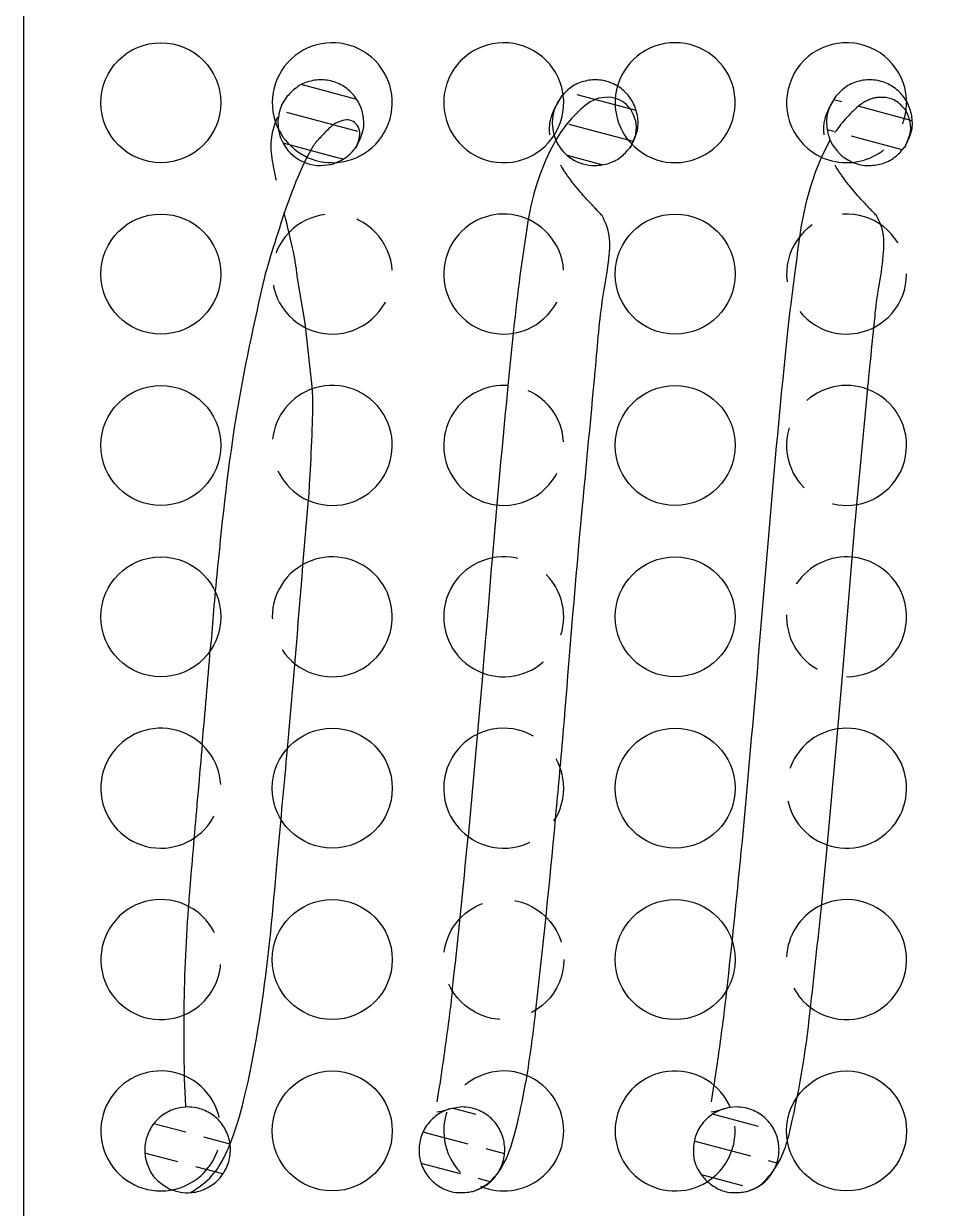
# Model space of a CAD drawing. Extents: x 1 to 420, y 0 to 296.
# Drawn here: x 142.51 to 160.18, y 67.63 to 90.67 of the extents above; entities that cross this region are included whole.
import ezdxf

# ---------------------------------------------------------------- set-up
doc = ezdxf.new("R2010")
doc.units = 0
doc.header["$LTSCALE"] = 12.7
doc.linetypes.add('HIDDEN', pattern=[0.15000000000000002, 0.1, -0.05])
for name, color, linetype in [('HIDDEN', 7, 'HIDDEN'), ('VIEW_HATCHES', 7, 'CONTINUOUS'), ('VISIBLE', 7, 'CONTINUOUS')]:
    doc.layers.add(name, color=color, linetype=linetype)
pattern_1 = [(165.0575705602841, (56.38983617450969, 74.42083274901174), (-0.1537013379464649, -0.5759353699636629), [1.430620758122667, -0.3576551895306668])]

msp = doc.modelspace()

# ---------------------------------------------------------------- hatches: boundary and pattern name
at = {"layer": 'VIEW_HATCHES'}
h = msp.add_hatch(dxfattribs=at)
h.set_pattern_fill('ISO02W100', color=256, scale=53.3384771182234, angle=10.0000042857568, style=0, pattern_type=2)
h.set_pattern_definition([(55.0000042857568, (56.38983617450969, 74.42083274901174), (-5.461540607384977, 3.824211294706476), [16.00154313546701, -4.000385783866752])])
edge = h.paths.add_edge_path()
edge.add_arc((177.4332312350413, 104.1981397511223), 0.41, 0, 90)
edge.add_line((142.5098979017079, 104.6081397511223), (177.4332312350413, 104.6081397511223))
edge.add_line((142.5098979017079, 104.6081397511223), (142.509897901708, 104.2748064177889))
edge.add_line((142.509897901708, 104.2748064177889), (177.4332312350413, 104.2748064177889))
edge.add_arc((177.4332312350413, 104.1981397511223), 0.07666666666666666, 0, 90)
edge.add_line((177.5098979017079, 104.1981397511223), (177.5098979017079, 56.1081397510987))
edge.add_line((177.5098979017079, 56.1081397510987), (177.8432312350413, 56.10813975109871))
edge.add_line((177.8432312350413, 104.1981397511223), (177.8432312350413, 56.10813975109871))
h = msp.add_hatch(dxfattribs=at)
h.set_pattern_fill('ISO02W100', color=256, scale=4.768735860408892, angle=120.0575705602841, style=0, pattern_type=2)
h.set_pattern_definition(pattern_1)
edge = h.paths.add_edge_path()
edge.add_line((148.2833287316088, 87.90732093703762), (148.4621973022333, 87.92674949272977))
edge.add_arc((148.2912846912903, 88.73824996381346), 0.8377980476040098, 141.9072094661555, 189.8815258642975)
edge.add_arc((148.2831920898335, 88.73681415688591), 0.8295079093138246, 189.8797491124821, 270.0094382892695)
edge.add_spline(control_points=[(148.9792012702063, 88.28016328845365), (148.9825340054015, 88.28459615299454), (148.9972947027406, 88.30422932754978), (149.1284717866191, 88.5763506540871), (149.1269950720744, 88.8384253945727), (149.0508509569513, 89.11916626969993), (148.8831421670239, 89.34847756829922), (148.6504863008339, 89.5112013015573), (148.3766497701565, 89.58735528152314), (148.0941945394541, 89.5679518193812), (147.82756782304, 89.45992835326281), (147.6971767249446, 89.32342621301537), (147.6319270240758, 89.25511845313603)], knot_values=[0, 0, 0, 0, 0.03148546914175653, 0.139449267152819, 0.2473460879476169, 0.3550595738185595, 0.4625667133101863, 0.5699310522365744, 0.6772635533370299, 0.7846769585669654, 0.8922490549669764, 1, 1, 1, 1], degree=3, periodic=0)
edge.add_spline(control_points=[(148.4621973022333, 87.92674949272977), (148.4906584262064, 87.93297266273746), (148.5664397434725, 87.94954263450657), (148.8256285500724, 88.07885116173287), (148.9287391880031, 88.21401463211535), (148.9792012702063, 88.28016328845365)], knot_values=[0, 0, 0, 0, 0.2349511983677474, 0.6255870752800957, 1, 1, 1, 1], degree=3, periodic=0)
h = msp.add_hatch(dxfattribs=at)
h.set_pattern_fill('ISO02W100', color=256, scale=4.768735860408892, angle=120.0575705602841, style=0, pattern_type=2)
h.set_pattern_definition(pattern_1)
edge = h.paths.add_edge_path()
edge.add_spline(control_points=[(152.9652603574089, 89.25511845313578), (152.9144284313015, 89.1764885603655), (152.812748504887, 89.01920391028233), (152.7739826811468, 88.73121137606886), (152.7998514461126, 88.59733520817458), (152.8115978871628, 88.53654496494995)], knot_values=[0, 0, 0, 0, 0.353064548667863, 0.7062407442959996, 1, 1, 1, 1], degree=3, periodic=0)
edge.add_spline(control_points=[(152.8115978871628, 88.53654496494995), (152.8196981390942, 88.50782029039051), (152.8350936712782, 88.45322548822885), (152.8547404716216, 88.40888661347807), (152.8640502449284, 88.38787632857687)], knot_values=[0, 0, 0, 0, 0.5261430286784611, 1, 1, 1, 1], degree=3, periodic=0)
edge.add_arc((153.6164382497059, 88.73645906333309), 0.8292150702340294, 204.8583754579206, 270.01546626274)
edge.add_spline(control_points=[(154.3125346035397, 88.28016328845374), (154.3158673387349, 88.2845961529946), (154.3306280360741, 88.30422932754979), (154.4618051199524, 88.57635065408715), (154.4603284054077, 88.83842539457265), (154.3841842902846, 89.11916626969995), (154.2164755003573, 89.34847756829922), (153.9838196341672, 89.5112013015573), (153.7099831034897, 89.58735528152313), (153.4275278727875, 89.56795181938122), (153.1609011563734, 89.45992835326275), (153.030510058278, 89.32342621301537), (152.9652603574092, 89.25511845313608)], knot_values=[0, 0, 0, 0, 0.03148546914175035, 0.1394492671528109, 0.2473460879475981, 0.355059573818549, 0.4625667133101793, 0.5699310522365737, 0.6772635533370328, 0.7846769585669718, 0.8922490549669825, 1, 1, 1, 1], degree=3, periodic=0)
edge.add_spline(control_points=[(153.616662064942, 87.90732093703762), (153.7101368377648, 87.9165561036623), (153.8970803088015, 87.93502583674947), (154.1500005956093, 88.07751457933912), (154.2591279538311, 88.21357544779565), (154.3125346035397, 88.28016328845374)], knot_values=[0, 0, 0, 0, 0.3380270502582946, 0.6760321332842036, 1, 1, 1, 1], degree=3, periodic=0)
h = msp.add_hatch(dxfattribs=at)
h.set_pattern_fill('ISO02W100', color=256, scale=4.768735860408892, angle=120.0575705602841, style=0, pattern_type=2)
h.set_pattern_definition(pattern_1)
edge = h.paths.add_edge_path()
edge.add_spline(control_points=[(158.2985936907422, 89.25511845313567), (158.2482322781497, 89.17421412684281), (158.1474935275519, 89.0123798904874), (158.0993773288084, 88.74148190561752), (158.163391527627, 88.45725114456448), (158.1888727986387, 88.40524608883652), (158.1973835782617, 88.38787632857687)], knot_values=[0, 0, 0, 0, 0.2856300864263853, 0.5713504955177434, 0.8568304749595331, 1, 1, 1, 1], degree=3, periodic=0)
edge.add_arc((158.949771583033, 88.73645906332854), 0.8292150702264569, 204.8583754578162, 246.3104403598819)
edge.add_arc((158.949859073351, 88.73750011994308), 0.8301791940978093, 246.3337787728445, 270.0094086227425)
edge.add_spline(control_points=[(159.645867936873, 88.28016328845369), (159.6492006720682, 88.28459615299457), (159.6639613694073, 88.30422932754976), (159.7951384532858, 88.57635065408711), (159.793661738741, 88.83842539457268), (159.717517623618, 89.11916626969999), (159.5498088336906, 89.34847756829916), (159.3171529675006, 89.51120130155732), (159.0433164368231, 89.58735528152314), (158.7608612061208, 89.56795181938122), (158.4942344897067, 89.45992835326275), (158.3638433916113, 89.32342621301534), (158.2985936907425, 89.25511845313603)], knot_values=[0, 0, 0, 0, 0.03148546914173693, 0.1394492671528008, 0.2473460879476014, 0.3550595738185505, 0.4625667133101706, 0.5699310522365713, 0.6772635533370263, 0.7846769585669752, 0.8922490549669785, 1, 1, 1, 1], degree=3, periodic=0)
edge.add_spline(control_points=[(158.9499953982755, 87.90732093703762), (159.0434701710981, 87.9165561036623), (159.2304136421348, 87.93502583674949), (159.4833339289426, 88.07751457933912), (159.5924612871644, 88.21357544779562), (159.645867936873, 88.28016328845369)], knot_values=[0, 0, 0, 0, 0.3380270502582646, 0.6760321332841889, 1, 1, 1, 1], degree=3, periodic=0)
h = msp.add_hatch(dxfattribs=at)
h.set_pattern_fill('ISO02W100', color=256, scale=4.768735860408892, angle=120.0575705602841, style=0, pattern_type=2)
h.set_pattern_definition(pattern_1)
edge = h.paths.add_edge_path()
edge.add_line((145.6997496394031, 69.59792358778203), (145.545074922865, 69.58343682698533))
edge.add_spline(control_points=[(145.7596076197538, 67.93205767774333), (145.7977991315758, 67.93563267576114), (145.8924448646002, 67.94449219170623), (146.1600876374069, 68.04922451393621), (146.3616387092509, 68.23996044681415), (146.5008862145995, 68.49246513975223), (146.5453945352862, 68.77563553571552), (146.4948665709942, 69.05740298016809), (146.3516695481997, 69.30561194920439), (146.1430087769184, 69.49063535520568), (145.8762579251604, 69.59108969827898), (145.7537092308979, 69.59583442871326), (145.6997496394031, 69.59792358778203)], knot_values=[0, 0, 0, 0, 0.07145316650241575, 0.1770743549516549, 0.2828711484676827, 0.3887995285986709, 0.4947614056685902, 0.6006341173300803, 0.7063183083718392, 0.8117902130857678, 0.9171290785404747, 1, 1, 1, 1], degree=3, periodic=0)
edge.add_spline(control_points=[(145.545074922865, 69.58343682698533), (145.508142524278, 69.57598671652191), (145.416131118662, 69.55742590915607), (145.160129937967, 69.42514321849266), (144.9792677490522, 69.21408504454635), (144.8675913014503, 68.94773915818038), (144.8511658687924, 68.66239191825915), (144.9389211298319, 68.38498401740178), (145.0781227095196, 68.16553532597719), (145.3332252876596, 68.00907021986943), (145.3551635103786, 68.00092950602841), (145.3600222949138, 67.99912653524892)], knot_values=[0, 0, 0, 0, 0.08429179695393732, 0.2100000816720264, 0.3358978954877412, 0.4619091479748696, 0.5878422271940431, 0.7135613248397232, 0.8390395828133766, 0.9643511693803816, 1, 1, 1, 1], degree=3, periodic=0)
edge.add_arc((145.6933007328896, 68.76087860713491), 0.8314690230201734, 246.3698705916336, 274.5740045469751)
h = msp.add_hatch(dxfattribs=at)
h.set_pattern_fill('ISO02W100', color=256, scale=4.768735860408892, angle=120.0575705602841, style=0, pattern_type=2)
h.set_pattern_definition(pattern_1)
edge = h.paths.add_edge_path()
edge.add_line((151.0330829727365, 69.59792358778203), (150.7691145163228, 69.55502053298947))
edge.add_line((150.7076454529871, 69.53179210280128), (150.6282942866081, 69.49313456142099))
edge.add_spline(control_points=[(151.2932829577177, 67.97321885303526), (151.3539793604548, 67.99753614692057), (151.4859333538461, 68.0504019493724), (151.6999340893342, 68.242290898196), (151.8328887612062, 68.49184012875929), (151.8790841888171, 68.7758028833724), (151.8281046435224, 69.0573582404294), (151.685028337249, 69.30562390461544), (151.4763352830047, 69.49063214875315), (151.2095925471301, 69.59109030349383), (151.0870429581747, 69.59583461373089), (151.0330829727365, 69.59792358778203)], knot_values=[0, 0, 0, 0, 0.0986991695819579, 0.214572017178011, 0.3305889836577457, 0.4466426373145993, 0.5625986334769308, 0.6783481543736776, 0.7938651708580182, 0.9092364774650006, 1, 1, 1, 1], degree=3, periodic=0)
edge.add_spline(control_points=[(150.7691145163228, 69.55502053298947), (150.7656308497701, 69.55388851422549), (150.7551903631928, 69.55049587416309), (150.7266576708525, 69.5392713508322), (150.7076454529871, 69.53179210280128)], knot_values=[0, 0, 0, 0, 0.3336689843812407, 1, 1, 1, 1], degree=3, periodic=0)
edge.add_spline(control_points=[(150.6282942866081, 69.49313456142099), (150.5913483830913, 69.47166404253996), (150.5021667076474, 69.41983754313942), (150.3046647693508, 69.20939036978164), (150.2026790256024, 68.94916577308688), (150.1854149277691, 68.66138068681775), (150.2668555830925, 68.38759814819778), (150.432083714344, 68.15611216648381), (150.6693716438677, 67.99514435176008), (150.9271606622121, 67.91413859382249), (151.2149316046996, 67.94532796070928), (151.2732165299014, 67.96607576544287), (151.2932829577177, 67.97321885303526)], knot_values=[0, 0, 0, 0, 0.07677308532083572, 0.1853183093713212, 0.2939613367563579, 0.4025369655533982, 0.510928106017127, 0.6191116019208149, 0.727151398862391, 0.8351591576776678, 0.9432483296121266, 1, 1, 1, 1], degree=3, periodic=0)
h = msp.add_hatch(dxfattribs=at)
h.set_pattern_fill('ISO02W100', color=256, scale=4.768735860408892, angle=120.0575705602841, style=0, pattern_type=2)
h.set_pattern_definition(pattern_1)
edge = h.paths.add_edge_path()
edge.add_line((156.3664163060698, 69.59792358778203), (156.2442790267685, 69.58891883841233))
edge.add_line((156.0409787863202, 69.53179210280116), (155.9616276199413, 69.49313456142094))
edge.add_spline(control_points=[(156.6266162910511, 67.97321885303533), (156.6873126937882, 67.99753614692064), (156.8192666871796, 68.05040194937246), (157.0332674226676, 68.24229089819603), (157.1662220945395, 68.49184012875943), (157.2124175221504, 68.77580288337239), (157.1614379768556, 69.05735824042942), (157.0183616705823, 69.30562390461553), (156.809668616338, 69.49063214875319), (156.5429258804634, 69.59109030349381), (156.420376291508, 69.59583461373089), (156.3664163060698, 69.59792358778203)], knot_values=[0, 0, 0, 0, 0.09869916958197579, 0.2145720171780145, 0.3305889836577574, 0.4466426373145923, 0.5625986334769361, 0.6783481543736894, 0.7938651708580271, 0.9092364774650087, 1, 1, 1, 1], degree=3, periodic=0)
edge.add_spline(control_points=[(156.2442790267685, 69.58891883841233), (156.1855380797446, 69.57564758923421), (156.0930236017826, 69.55474593967253), (156.0548972667879, 69.53793070714272), (156.0409787863202, 69.53179210280116)], knot_values=[0, 0, 0, 0, 0.6349378855935989, 1, 1, 1, 1], degree=3, periodic=0)
edge.add_spline(control_points=[(155.9616276199413, 69.49313456142094), (155.9246610737879, 69.4716831329906), (155.8354295702237, 69.41990271497434), (155.6384209621783, 69.2089993064476), (155.5344436064479, 68.95061656604877), (155.5245916852992, 68.65597664840878), (155.5784401796367, 68.40771152778446), (155.7733260122893, 68.17024852091416), (155.7826572822644, 68.16255557972137), (155.7840849609155, 68.16137856438104)], knot_values=[0, 0, 0, 0, 0.1202108560130765, 0.2901703443508361, 0.4602829725880518, 0.6302900685033063, 0.8000082936459766, 0.969401390129219, 1, 1, 1, 1], degree=3, periodic=0)
edge.add_spline(control_points=[(155.7840849609155, 68.16137856438104), (155.8556931672558, 68.10538050141051), (156.0000720022572, 67.9924753539809), (156.2616000146055, 67.91475046909916), (156.5481347884182, 67.94525595893775), (156.6065165308448, 67.96605732519531), (156.6266162910511, 67.97321885303533)], knot_values=[0, 0, 0, 0, 0.2803317252057964, 0.5652140999986488, 0.8503112108714307, 1, 1, 1, 1], degree=3, periodic=0)

# ---------------------------------------------------------------- linework, layer by layer
at = {"layer": 'HIDDEN'}
for p, q in [((148.1110758556887, 88.238052645065), (148.0015449411836, 88.04607054478792)), ((145.6545639068436, 69.61165548292531), (145.6558862353519, 69.59756200221503)), ((150.5441510129258, 69.50427210408937), (150.6368882131601, 69.51648458295806)), ((150.6368882131601, 69.51648458295806), (150.8361813105712, 69.5719290334747)), ((155.8774843462591, 69.50427210408944), (155.9702215464935, 69.51648458295799)), ((155.9702215464935, 69.51648458295799), (156.1695146439046, 69.5719290334747))]:
    msp.add_line(p, q, dxfattribs=at)
msp.add_circle((151.8432360393423, 72.46480759958688), 1.166666666666668, dxfattribs=at)
for centre, radius, start, end in [((151.8432360393423, 89.13147426625355), 1.166666666666668, 328.7810939641521, 4.279398396994173), ((155.1765693726756, 89.13147426625355), 1.166666666666668, 177.5844314813467, 227.5609371220818), ((155.0291429681702, 87.12899379046938), 2.520591710186733, 128.1170924866036, 149.7740281118342), ((158.5099027060089, 89.13147426625355), 1.166666666666668, 245.7084725837423, 353.1456457213496), ((148.5099027060089, 89.13147426625355), 1.166666666666668, 207.3710203731006, 270), ((148.5099027060089, 85.7981409329202), 1.166666666666668, 270, 239.7075004308681), ((158.5099027060089, 85.7981409329202), 1.166666666666668, 297.8635278823069, 270), ((151.8432360393423, 85.7981409329202), 1.166666666666668, 270, 60.20555643244531), ((148.5099027060089, 82.46480759958688), 1.166666666666668, 111.5381824982809, 246.1782722981135), ((151.8432360393423, 82.46480759958688), 1.166666666666668, 270, 85.61370960889914), ((158.5099027060089, 82.46480759958688), 1.166666666666668, 69.18919149116024, 270), ((151.8432360393423, 79.13147426625355), 1.166666666666668, 249.109565369277, 101.2176955885297), ((158.5099027060089, 79.13147426625355), 1.166666666666668, 84.54889788526968, 270), ((148.5099027060089, 79.13147426625355), 1.166666666666668, 119.6131549187475, 270), ((151.8432360393423, 75.7981409329202), 1.166666666666668, 233.3442822708459, 116.3298190470517), ((158.5099027060089, 75.7981409329202), 1.166666666666668, 98.58304203520407, 250.8229324384426), ((145.1765693726756, 75.7981409329202), 1.166666666666668, 270, 46.19043340099071), ((158.5099027060089, 72.46480759958688), 1.166666666666668, 114.9486349496857, 232.1460428690626), ((145.1765693726756, 72.46480759958688), 1.166666666666668, 292.8184055390581, 61.76848049128602), ((151.8432360393423, 69.13147426625355), 1.166666666666668, 68.03077919416768, 247.3753931003683), ((145.1765693726756, 69.13147426625355), 1.166666666666668, 279.3262346618014, 66.52599230875018), ((155.1765693726756, 69.13147426625355), 1.166666666666668, 302.159160737853, 22.59097332681891)]:
    msp.add_arc(centre, radius, start, end, dxfattribs=at)
for points, knots in [([(147.828691301485, 85.75458530387169), (147.816897776191, 85.86435457090315), (147.7824652018797, 86.18483876455264), (147.4014115789245, 87.66018889515892), (147.251000711548, 88.49006811686544), (147.5092019380704, 88.9977618600251), (147.6356921866304, 89.24647604558325)], [0, 0, 0, 0, 0.1734793917196099, 0.5064933425685567, 0.7582359285999906, 1, 1, 1, 1]), ([(153.756973206555, 86.93583604620238), (153.6736354142857, 87.02271051514114), (153.4735851492295, 87.23125048319848), (152.9625506105095, 87.81275882874064), (152.7056670119934, 88.45241931692968), (152.7474870576682, 88.89134637818448), (152.895282368674, 89.12826460491915), (152.9690255199637, 89.24647604558328)], [0, 0, 0, 0, 0.1740553487377796, 0.4178154676441596, 0.6461811191376216, 0.8234604394209408, 1, 1, 1, 1]), ([(159.0903065398884, 86.93583604620238), (159.0069687476191, 87.02271051514117), (158.8069184825629, 87.23125048319854), (158.2958839438428, 87.81275882874053), (158.0390003453268, 88.45241931692975), (158.0808203910015, 88.89134637818442), (158.2286157020073, 89.12826460491915), (158.3023588532971, 89.24647604558332)], [0, 0, 0, 0, 0.1740553487377816, 0.4178154676441464, 0.6461811191376252, 0.8234604394209278, 1, 1, 1, 1]), ([(159.2732314936407, 89.2306701463498), (159.2236787932592, 89.2345862130209), (159.1024297193404, 89.24416832365506), (158.7728042436162, 89.15083605730513), (158.3211079169492, 88.63008860722472), (158.2224370717239, 88.46228992654775), (158.1845673604357, 88.39788906348369)], [0, 0, 0, 0, 0.1717126329686466, 0.4201586909958328, 0.7774578406134272, 1, 1, 1, 1]), ([(148.5670434015952, 88.72723410319736), (148.5576782903046, 88.72337281714377), (148.5182013118128, 88.70709624532745), (148.1767800890297, 88.36226839399421), (148.1283778240486, 88.27076251547203), (148.1110758556887, 88.238052645065)], [0, 0, 0, 0, 0.1665528818844589, 0.7020743621616777, 1, 1, 1, 1])]:
    msp.add_open_spline(points, degree=3, knots=knots, dxfattribs=at)
at = {"layer": 'VISIBLE'}
for p, q in [((142.5098979017079, 62.04147308443204), (142.5098979017079, 104.1981397511223)), ((154.3065412784904, 88.2523939840256), (154.4092490160498, 88.50469755634059)), ((159.6398746118237, 88.2523939840256), (159.7425823493832, 88.50469755634063)), ((158.1845673604357, 88.39788906348369), (158.0261041016899, 88.08903613730081)), ((148.2833287316088, 87.90732093703762), (148.4621973022333, 87.92674949272977)), ((147.9846584310259, 84.84019823485532), (147.828691301485, 85.75458530387169)), ((148.1225675153738, 83.55012085750397), (147.9846584310259, 84.84019823485532)), ((152.035560326538, 84.71223515436934), (151.9318131486808, 83.69263524474044)), ((158.7152060943135, 81.38376405927926), (158.922273815715, 83.58060396767884)), ((147.9394739183516, 80.13641999603888), (148.0480999949813, 81.4073246197786)), ((151.7091361281092, 81.31984844270603), (151.6162310167796, 80.25566371490581)), ((158.4285819681851, 77.98243754594527), (158.6176361138417, 80.27087722731048)), ((151.4345570702372, 78.05475018029153), (151.3292364153303, 76.81537738219174)), ((158.3399856289916, 76.93721574665481), (158.4285819681851, 77.98243754594527)), ((151.3292364153303, 76.81537738219174), (151.1509463546022, 74.85379628625934)), ((158.019590503263, 73.49538505030827), (158.1319715871336, 74.64393814392237)), ((145.6331368389331, 70.1497610452395), (145.6545639068436, 69.61165548292531)), ((155.9152102250014, 69.95540922164007), (155.8777210215502, 69.69674608177503)), ((145.6997496394031, 69.59792358778203), (145.545074922865, 69.58343682698533)), ((151.0330829727365, 69.59792358778203), (150.7691145163228, 69.55502053298947)), ((156.3664163060698, 69.59792358778203), (156.2442790267685, 69.58891883841233)), ((150.7076454529871, 69.53179210280128), (150.6282942866081, 69.49313456142099)), ((156.0409787863202, 69.53179210280116), (155.9616276199413, 69.49313456142094))]:
    msp.add_line(p, q, dxfattribs=at)
for centre in [(145.1765693726756, 89.13147426625355), (145.1765693726756, 85.7981409329202), (155.1765693726756, 85.7981409329202), (145.1765693726756, 82.46480759958688), (155.1765693726756, 82.46480759958688), (145.1765693726756, 79.13147426625355), (155.1765693726756, 79.13147426625355), (148.5099027060089, 75.7981409329202), (155.1765693726756, 75.7981409329202), (148.5099027060089, 72.46480759958688), (155.1765693726756, 72.46480759958688), (148.5099027060089, 69.13147426625355), (158.5099027060089, 69.13147426625355)]:
    msp.add_circle(centre, 1.166666666666668, dxfattribs=at)
for centre, radius, start, end in [((148.5099027060089, 89.13147426625355), 1.166666666666668, 270, 207.3710203731006), ((151.8432360393423, 89.13147426625355), 1.166666666666668, 4.279398396994173, 328.7810939641521), ((155.1765693726756, 89.13147426625355), 1.166666666666668, 227.5609371220818, 177.5844314813467), ((158.5099027060089, 89.13147426625355), 1.166666666666668, 353.1456457213496, 245.7084725837423), ((148.2912846912903, 88.73824996381346), 0.8377980476040098, 141.9072094661552, 189.8815258642979), ((153.8538492013923, 88.5919078797), 0.644532122260749, 82.3277572324375, 126.1921880226259), ((153.858140076598, 88.68461484344827), 0.5521419908671766, 37.8943717394735, 81.48464940813345), ((159.117067438711, 88.63865094864964), 0.6396971273846911, 347.9127324158036, 33.99714596626035), ((148.2831920898335, 88.73681415688591), 0.8295079093138246, 189.8797491124825, 270.0094382892704), ((157.0586958089708, 86.08352102990085), 4.80198230325286, 151.1864456459232, 171.2070923330446), ((153.6164382497059, 88.73645906333309), 0.8292150702340294, 204.8583754579209, 270.015466262741), ((158.949771583033, 88.73645906332854), 0.8292150702264569, 204.8583754578166, 246.3104403598833), ((163.3607822430264, 85.78558589765129), 5.810737808419468, 156.6458905480366, 171.4495715623973), ((158.949859073351, 88.73750011994308), 0.8301791940978093, 246.3337787728449, 270.009408622744), ((151.8432360393423, 85.7981409329202), 1.166666666666668, 60.20555643244531, 270), ((186.0066022788473, 81.30410205911417), 34.14157381434732, 170.7067033700523, 174.2709902132846), ((148.5099027060089, 85.7981409329202), 1.166666666666668, 239.7075004308681, 270), ((158.5099027060089, 85.7981409329202), 1.166666666666668, 270, 297.8635278823069), ((403.651304079977, 58.87287590454631), 252.9401561010353, 174.3687886763362, 174.9086338731427), ((148.5099027060089, 82.46480759958688), 1.166666666666668, 246.1782722981135, 111.5381824982809), ((151.8432360393423, 82.46480759958688), 1.166666666666668, 85.61370960889914, 270), ((158.5099027060089, 82.46480759958688), 1.166666666666668, 270, 69.18919149116024), ((148.5099027060089, 79.13147426625355), 1.166666666666668, 270, 119.6131549187475), ((151.8432360393423, 79.13147426625355), 1.166666666666668, 101.2176955885297, 249.109565369277), ((158.5099027060089, 79.13147426625355), 1.166666666666668, 270, 84.54889788526968), ((-331.28321593585, 118.4048294619554), 480.7481611237873, 355.0068154472696, 355.4343242004512), ((-188.0084297384091, 105.8981037859929), 335.268105355178, 354.9973284499458, 355.3126115610097), ((145.1765693726756, 75.7981409329202), 1.166666666666668, 46.19043340099071, 270), ((158.5099027060089, 75.7981409329202), 1.166666666666668, 250.8229324384426, 98.58304203520407), ((151.8432360393423, 75.7981409329202), 1.166666666666668, 116.3298190470517, 233.3442822708459), ((-117.3971362848343, 100.7921547003975), 276.7670835085106, 354.5787619702506, 355.0554622026721), ((-17.88770191543971, 90.81014097519663), 171.4507285795452, 353.5067493560253, 354.7727612893692), ((-38.21470671431577, 92.79532952617397), 190.2136934534859, 353.6745130143755, 354.5876422714297), ((145.1765693726756, 72.46480759958688), 1.166666666666668, 61.76848049128602, 292.8184055390581), ((158.5099027060089, 72.46480759958688), 1.166666666666668, 232.1460428690626, 114.9486349496857), ((176.2115112752748, 71.14711149648979), 30.58887283063336, 175.6656865172992, 179.589485299451), ((7.145893976550973, 88.66015971261146), 151.6339101065222, 353.4893773951977, 354.2603040675663), ((138.9008356850887, 73.45338915666606), 19.00517370863616, 346.5605346570972, 353.9999223543829), ((180.0550812362569, 71.03289861506808), 34.43327152711007, 179.4452665058695, 181.4696716986796), ((125.5431610892018, 74.51083744364503), 27.0967341506953, 350.7031047781061, 353.4532512516056), ((145.1765693726756, 69.13147426625355), 1.166666666666668, 66.52599230875018, 279.3262346618014), ((155.1765693726756, 69.13147426625355), 1.166666666666668, 22.59097332681891, 302.159160737853), ((151.8432360393423, 69.13147426625355), 1.166666666666668, 247.3753931003683, 68.03077919416768), ((145.6933007328896, 68.76087860713491), 0.8314690230201734, 246.3698705916327, 274.5740045469737)]:
    msp.add_arc(centre, radius, start, end, dxfattribs=at)
for points, knots in [([(148.9792012702063, 88.28016328845365), (148.9825340054015, 88.28459615299454), (148.9972947027406, 88.30422932754978), (149.1284717866191, 88.5763506540871), (149.1269950720744, 88.8384253945727), (149.0508509569513, 89.11916626969993), (148.8831421670239, 89.34847756829922), (148.6504863008339, 89.5112013015573), (148.3766497701565, 89.58735528152314), (148.0941945394541, 89.5679518193812), (147.82756782304, 89.45992835326281), (147.6971767249446, 89.32342621301537), (147.6319270240758, 89.25511845313603)], [0, 0, 0, 0, 0.03148546914175653, 0.139449267152819, 0.2473460879476169, 0.3550595738185595, 0.4625667133101863, 0.5699310522365744, 0.6772635533370299, 0.7846769585669654, 0.8922490549669764, 1, 1, 1, 1]), ([(154.3125346035397, 88.28016328845374), (154.3158673387349, 88.2845961529946), (154.3306280360741, 88.30422932754979), (154.4618051199524, 88.57635065408715), (154.4603284054077, 88.83842539457265), (154.3841842902846, 89.11916626969995), (154.2164755003573, 89.34847756829922), (153.9838196341672, 89.5112013015573), (153.7099831034897, 89.58735528152313), (153.4275278727875, 89.56795181938122), (153.1609011563734, 89.45992835326275), (153.030510058278, 89.32342621301537), (152.9652603574092, 89.25511845313608)], [0, 0, 0, 0, 0.03148546914175035, 0.1394492671528109, 0.2473460879475981, 0.355059573818549, 0.4625667133101793, 0.5699310522365737, 0.6772635533370328, 0.7846769585669718, 0.8922490549669825, 1, 1, 1, 1]), ([(159.645867936873, 88.28016328845369), (159.6492006720682, 88.28459615299457), (159.6639613694073, 88.30422932754976), (159.7951384532858, 88.57635065408711), (159.793661738741, 88.83842539457268), (159.717517623618, 89.11916626969999), (159.5498088336906, 89.34847756829916), (159.3171529675006, 89.51120130155732), (159.0433164368231, 89.58735528152314), (158.7608612061208, 89.56795181938122), (158.4942344897067, 89.45992835326275), (158.3638433916113, 89.32342621301534), (158.2985936907425, 89.25511845313603)], [0, 0, 0, 0, 0.03148546914173693, 0.1394492671528008, 0.2473460879476014, 0.3550595738185505, 0.4625667133101706, 0.5699310522365713, 0.6772635533370263, 0.7846769585669752, 0.8922490549669785, 1, 1, 1, 1]), ([(152.9652603574089, 89.25511845313578), (152.9144284313015, 89.1764885603655), (152.812748504887, 89.01920391028233), (152.7739826811468, 88.73121137606886), (152.7998514461126, 88.59733520817458), (152.8115978871628, 88.53654496494995)], [0, 0, 0, 0, 0.353064548667863, 0.7062407442959996, 1, 1, 1, 1]), ([(158.2985936907422, 89.25511845313567), (158.2482322781497, 89.17421412684281), (158.1474935275519, 89.0123798904874), (158.0993773288084, 88.74148190561752), (158.163391527627, 88.45725114456448), (158.1888727986387, 88.40524608883652), (158.1973835782617, 88.38787632857687)], [0, 0, 0, 0, 0.2856300864263853, 0.5713504955177434, 0.8568304749595331, 1, 1, 1, 1]), ([(159.6474182102667, 88.99633862511308), (159.6468843328815, 88.99726790402359), (159.6429534458248, 89.00411009390159), (159.4786328923275, 89.19025160091412), (159.3417201069924, 89.21719307098284), (159.2732314936407, 89.2306701463498)], [0, 0, 0, 0, 0.07282367940401129, 0.5361936405378818, 1, 1, 1, 1]), ([(154.4092490160498, 88.50469755634059), (154.4205162870283, 88.59116089638596), (154.4426265856897, 88.76083199733854), (154.3163993973679, 88.99791058256224), (154.2984148486437, 89.01852390154832), (154.2938598495568, 89.02374469694328)], [0, 0, 0, 0, 0.4369190107054469, 0.8573868362546264, 1, 1, 1, 1]), ([(148.9732079451571, 88.25239398402564), (149.0187611692575, 88.37109181475904), (149.1043362862158, 88.59407451133659), (148.8592910016856, 88.85420626113111), (148.6658830335217, 88.77017673592115), (148.5670434015952, 88.72723410319738)], [0, 0, 0, 0, 0.3575475840528595, 0.6716797093450568, 1, 1, 1, 1]), ([(152.8115978871628, 88.53654496494995), (152.8196981390942, 88.50782029039051), (152.8350936712782, 88.45322548822885), (152.8547404716216, 88.40888661347807), (152.8640502449284, 88.38787632857687)], [0, 0, 0, 0, 0.5261430286784611, 1, 1, 1, 1]), ([(148.4621973022333, 87.92674949272977), (148.4906584262064, 87.93297266273746), (148.5664397434725, 87.94954263450657), (148.8256285500724, 88.07885116173287), (148.9287391880031, 88.21401463211535), (148.9792012702063, 88.28016328845365)], [0, 0, 0, 0, 0.2349511983677474, 0.6255870752800957, 1, 1, 1, 1]), ([(153.616662064942, 87.90732093703762), (153.7101368377648, 87.9165561036623), (153.8970803088015, 87.93502583674947), (154.1500005956093, 88.07751457933912), (154.2591279538311, 88.21357544779565), (154.3125346035397, 88.28016328845374)], [0, 0, 0, 0, 0.3380270502582946, 0.6760321332842036, 1, 1, 1, 1]), ([(158.9499953982755, 87.90732093703762), (159.0434701710981, 87.9165561036623), (159.2304136421348, 87.93502583674949), (159.4833339289426, 88.07751457933912), (159.5924612871644, 88.21357544779562), (159.645867936873, 88.28016328845369)], [0, 0, 0, 0, 0.3380270502582646, 0.6760321332841889, 1, 1, 1, 1]), ([(148.0015449411836, 88.04607054478792), (147.8990372048805, 87.82313300736843), (147.6648922192679, 87.31390601266398), (147.2390903008334, 85.9249587097193), (147.2011888749152, 85.77810447027814), (147.1915413149994, 85.74072368473813)], [0, 0, 0, 0, 0.3672877368741718, 0.8389472343022408, 1, 1, 1, 1]), ([(152.8499971819137, 75.18994771779855), (152.8934683171856, 75.65452079869878), (153.0036366669934, 76.83188249785401), (153.2819399792523, 80.41615310327818), (153.6248445455067, 83.8446894095807), (153.73148451869, 85.25499612162088), (153.9844025126005, 86.46622586951776), (153.8211127835205, 86.80339665835501), (153.756973206555, 86.93583604620238)], [0, 0, 0, 0, 0.1564308408998127, 0.3964407069931688, 0.6300249239563512, 0.7799633861393714, 0.9135704651514855, 1, 1, 1, 1]), ([(159.0487863755304, 84.81346444708089), (159.0602183207242, 84.96501807570397), (159.0884044946148, 85.33868299953537), (159.3206263547263, 86.48516780574063), (159.1552612976869, 86.80873866021645), (159.0903065398884, 86.93583604620238)], [0, 0, 0, 0, 0.292943721203825, 0.7222710156465927, 1, 1, 1, 1]), ([(157.6146285366099, 86.64952539809795), (157.548066477457, 86.1827849736612), (157.3844737316852, 85.03565478315826), (157.0668683043727, 81.67498368045314), (156.7820370568325, 78.18702789158657), (156.4701100390428, 74.59373297445083), (156.2703815333895, 72.73230389937201), (156.1774404386868, 71.8661117883192)], [0, 0, 0, 0, 0.1467421065742006, 0.3606550704760596, 0.5848855444871699, 0.8068318200445135, 1, 1, 1, 1]), ([(147.1915413149994, 85.74072368473813), (146.9901264816842, 84.85085066256758), (146.5800615630119, 83.0391384740517), (146.2614367490681, 79.99391206017899), (146.1740525970874, 78.93363559772074), (146.1383373842081, 78.50028471304374)], [0, 0, 0, 0, 0.3633741463589431, 0.7398014700392702, 1, 1, 1, 1]), ([(158.922273815715, 83.58060396767884), (158.9318009697086, 83.67697006675796), (158.957097647245, 83.93284313603675), (159.0135776753997, 84.47530366931633), (159.0487863755304, 84.81346444708089)], [0, 0, 0, 0, 0.3766168098532016, 1, 1, 1, 1]), ([(148.0480999949813, 81.4073246197786), (148.0517416088406, 81.44379764248994), (148.0664231689792, 81.5908425783513), (148.1486956281622, 83.1738459615544), (148.1291043545211, 83.45598285029617), (148.1225675153738, 83.55012085750397)], [0, 0, 0, 0, 0.1801916503731429, 0.7264621274078755, 1, 1, 1, 1]), ([(158.6176361138417, 80.27087722731048), (158.6211880792252, 80.31264100873885), (158.6334517239904, 80.45683615823594), (158.6812510594679, 80.99878318235635), (158.7152060943135, 81.38376405927926)], [0, 0, 0, 0, 0.289633746863474, 1, 1, 1, 1]), ([(151.6162310167796, 80.25566371490581), (151.5384047119081, 79.31265060156613), (151.4452372217391, 78.1837499668592), (151.4360670525726, 78.07298844207628), (151.4345570702372, 78.05475018029153)], [0, 0, 0, 0, 0.8353375703296235, 1, 1, 1, 1]), ([(145.9825164163946, 76.66198990145406), (145.9562129062479, 76.36629008501893), (145.8962003933707, 75.69163909955654), (145.7528592811486, 74.05505124494323), (145.721735211635, 73.62089992102771), (145.7101210548372, 73.45889342159819)], [0, 0, 0, 0, 0.3284682031873469, 0.7494133734844988, 1, 1, 1, 1]), ([(145.7539863227379, 67.93198905427583), (145.9002145117993, 68.02668957066136), (146.2507487754053, 68.25370308965091), (146.7449275971426, 69.27558483012633), (147.2244578868138, 71.86047147498292), (147.4400274321138, 74.41729735610905), (147.5762566603528, 75.87435052556722), (147.6405339889523, 76.56183504391085)], [0, 0, 0, 0, 0.1135311715392192, 0.2721538567034057, 0.5234533577894872, 0.775149976915261, 1, 1, 1, 1]), ([(150.8409741055035, 71.83826086256198), (150.8339860316728, 71.7726931301559), (150.8121062018162, 71.56739895841845), (150.6585510250475, 70.41365829138219), (150.5797247570952, 69.91865249090648), (150.5443876882169, 69.69674608177499)], [0, 0, 0, 0, 0.2056519569138202, 0.6439013004040101, 1, 1, 1, 1]), ([(156.1774404386868, 71.8661117883192), (156.1698012469668, 71.7939993220161), (156.1467152577564, 71.57607212761837), (155.9946429802333, 70.43280638678843), (155.9377775125625, 70.09104041151039), (155.9152102250014, 69.95540922164007)], [0, 0, 0, 0, 0.2297530988891917, 0.6943244464092757, 1, 1, 1, 1]), ([(151.2885575817181, 67.97184593130108), (151.3667528748742, 68.00677813658669), (151.5609697666115, 68.09354070321008), (151.9960586468067, 68.60588095010529), (152.1738133774386, 69.54894684597376), (152.2839653309118, 70.13335070580102)], [0, 0, 0, 0, 0.2040254405210347, 0.5067464459040388, 1, 1, 1, 1]), ([(145.545074922865, 69.58343682698533), (145.508142524278, 69.57598671652191), (145.416131118662, 69.55742590915607), (145.160129937967, 69.42514321849266), (144.9792677490522, 69.21408504454635), (144.8675913014503, 68.94773915818038), (144.8511658687924, 68.66239191825915), (144.9389211298319, 68.38498401740178), (145.0781227095196, 68.16553532597719), (145.3332252876596, 68.00907021986943), (145.3551635103786, 68.00092950602841), (145.3600222949138, 67.99912653524892)], [0, 0, 0, 0, 0.08429179695393732, 0.2100000816720264, 0.3358978954877412, 0.4619091479748696, 0.5878422271940431, 0.7135613248397232, 0.8390395828133766, 0.9643511693803816, 1, 1, 1, 1]), ([(145.7596076197538, 67.93205767774333), (145.7977991315758, 67.93563267576114), (145.8924448646002, 67.94449219170623), (146.1600876374069, 68.04922451393621), (146.3616387092509, 68.23996044681415), (146.5008862145995, 68.49246513975223), (146.5453945352862, 68.77563553571552), (146.4948665709942, 69.05740298016809), (146.3516695481997, 69.30561194920439), (146.1430087769184, 69.49063535520568), (145.8762579251604, 69.59108969827898), (145.7537092308979, 69.59583442871326), (145.6997496394031, 69.59792358778203)], [0, 0, 0, 0, 0.07145316650241575, 0.1770743549516549, 0.2828711484676827, 0.3887995285986709, 0.4947614056685902, 0.6006341173300803, 0.7063183083718392, 0.8117902130857678, 0.9171290785404747, 1, 1, 1, 1]), ([(151.2932829577177, 67.97321885303526), (151.3539793604548, 67.99753614692057), (151.4859333538461, 68.0504019493724), (151.6999340893342, 68.242290898196), (151.8328887612062, 68.49184012875929), (151.8790841888171, 68.7758028833724), (151.8281046435224, 69.0573582404294), (151.685028337249, 69.30562390461544), (151.4763352830047, 69.49063214875315), (151.2095925471301, 69.59109030349383), (151.0870429581747, 69.59583461373089), (151.0330829727365, 69.59792358778203)], [0, 0, 0, 0, 0.0986991695819579, 0.214572017178011, 0.3305889836577457, 0.4466426373145993, 0.5625986334769308, 0.6783481543736776, 0.7938651708580182, 0.9092364774650006, 1, 1, 1, 1]), ([(156.2442790267685, 69.58891883841233), (156.1855380797446, 69.57564758923421), (156.0930236017826, 69.55474593967253), (156.0548972667879, 69.53793070714272), (156.0409787863202, 69.53179210280116)], [0, 0, 0, 0, 0.6349378855935989, 1, 1, 1, 1]), ([(156.6266162910511, 67.97321885303533), (156.6873126937882, 67.99753614692064), (156.8192666871796, 68.05040194937246), (157.0332674226676, 68.24229089819603), (157.1662220945395, 68.49184012875943), (157.2124175221504, 68.77580288337239), (157.1614379768556, 69.05735824042942), (157.0183616705823, 69.30562390461553), (156.809668616338, 69.49063214875319), (156.5429258804634, 69.59109030349381), (156.420376291508, 69.59583461373089), (156.3664163060698, 69.59792358778203)], [0, 0, 0, 0, 0.09869916958197579, 0.2145720171780145, 0.3305889836577574, 0.4466426373145923, 0.5625986334769361, 0.6783481543736894, 0.7938651708580271, 0.9092364774650087, 1, 1, 1, 1]), ([(150.6282942866081, 69.49313456142099), (150.5913483830913, 69.47166404253996), (150.5021667076474, 69.41983754313942), (150.3046647693508, 69.20939036978164), (150.2026790256024, 68.94916577308688), (150.1854149277691, 68.66138068681775), (150.2668555830925, 68.38759814819778), (150.432083714344, 68.15611216648381), (150.6693716438677, 67.99514435176008), (150.9271606622121, 67.91413859382249), (151.2149316046996, 67.94532796070928), (151.2732165299014, 67.96607576544287), (151.2932829577177, 67.97321885303526)], [0, 0, 0, 0, 0.07677308532083572, 0.1853183093713212, 0.2939613367563579, 0.4025369655533982, 0.510928106017127, 0.6191116019208149, 0.727151398862391, 0.8351591576776678, 0.9432483296121266, 1, 1, 1, 1]), ([(150.7691145163228, 69.55502053298947), (150.7656308497701, 69.55388851422549), (150.7551903631928, 69.55049587416309), (150.7266576708525, 69.5392713508322), (150.7076454529871, 69.53179210280128)], [0, 0, 0, 0, 0.3336689843812407, 1, 1, 1, 1]), ([(155.9616276199413, 69.49313456142094), (155.9246610737879, 69.4716831329906), (155.8354295702237, 69.41990271497434), (155.6384209621783, 69.2089993064476), (155.5344436064479, 68.95061656604877), (155.5245916852992, 68.65597664840878), (155.5784401796367, 68.40771152778446), (155.7733260122893, 68.17024852091416), (155.7826572822644, 68.16255557972137), (155.7840849609155, 68.16137856438104)], [0, 0, 0, 0, 0.1202108560130765, 0.2901703443508361, 0.4602829725880518, 0.6302900685033063, 0.8000082936459766, 0.969401390129219, 1, 1, 1, 1]), ([(156.6218909150514, 67.97184593130103), (156.6988496203861, 68.00248515573495), (156.8899951476799, 68.07858506782185), (157.2584123425654, 68.58210733813527), (157.3448207437322, 68.89070698780141), (157.3855720867492, 69.03624665765575)], [0, 0, 0, 0, 0.2626009515827774, 0.652232871379938, 1, 1, 1, 1]), ([(155.7840849609155, 68.16137856438104), (155.8556931672558, 68.10538050141051), (156.0000720022572, 67.9924753539809), (156.2616000146055, 67.91475046909916), (156.5481347884182, 67.94525595893775), (156.6065165308448, 67.96605732519531), (156.6266162910511, 67.97321885303533)], [0, 0, 0, 0, 0.2803317252057964, 0.5652140999986488, 0.8503112108714307, 1, 1, 1, 1])]:
    msp.add_open_spline(points, degree=3, knots=knots, dxfattribs=at)

doc.saveas('drawing.dxf')
